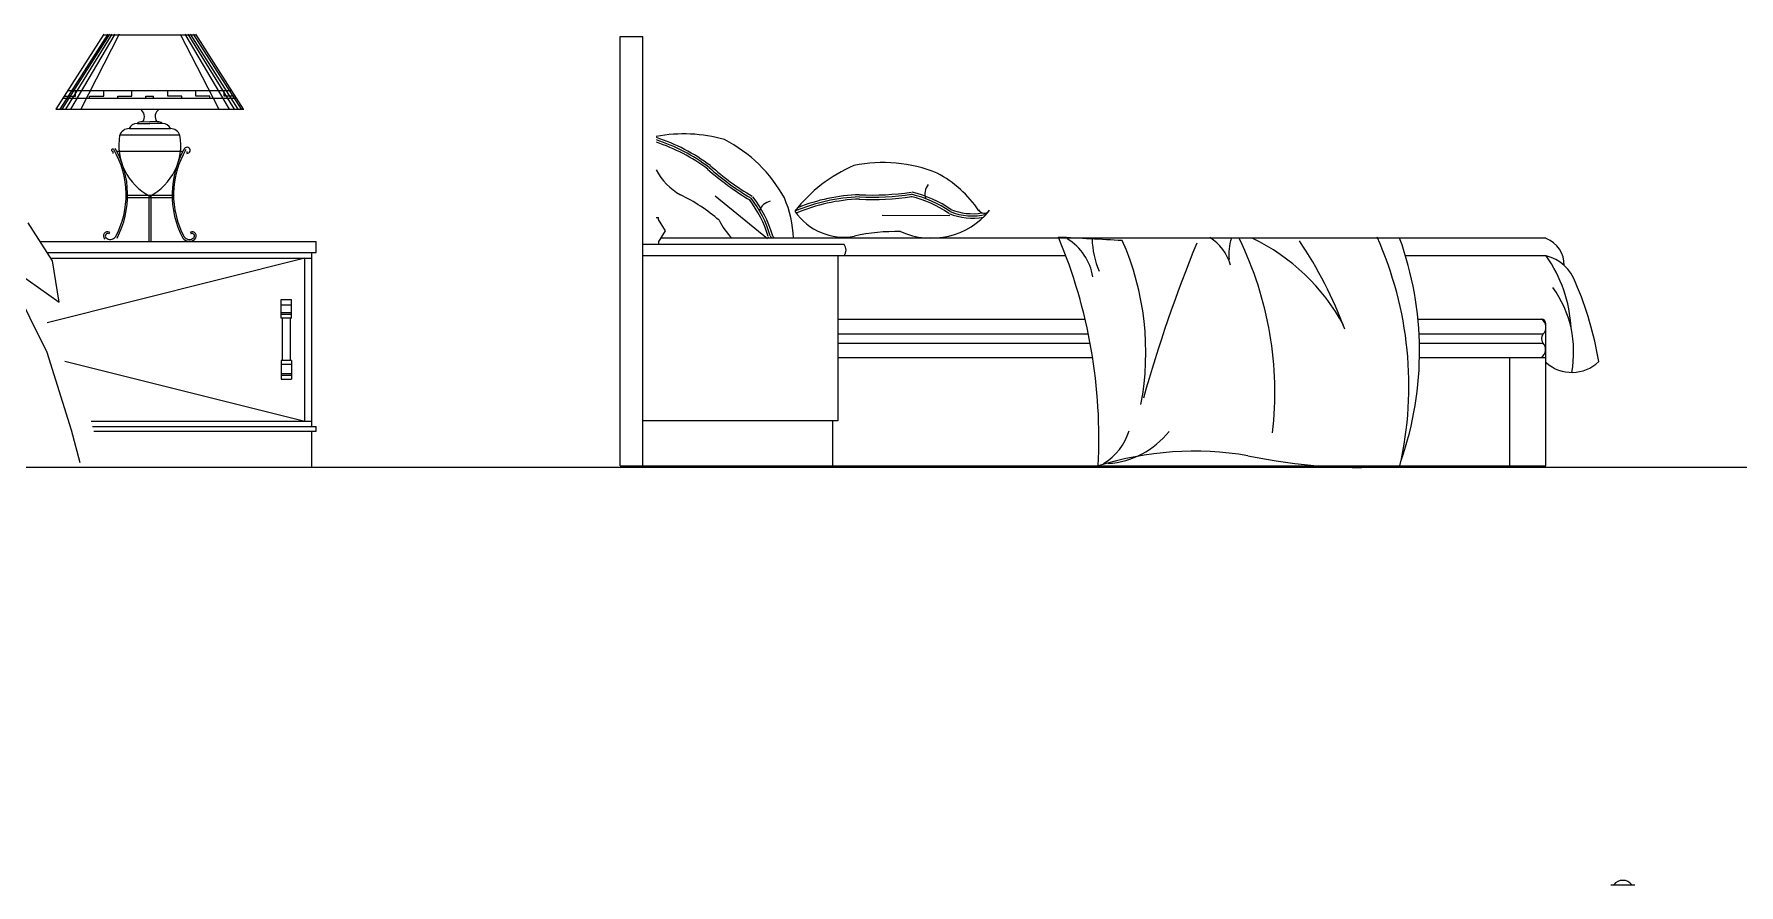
# Model space of a CAD drawing. Header units: inches. Extents: x 15.4 to 57.9, y 9.9 to 34.7.
# Drawn here: x 26.08 to 29.855, y 19.372 to 21.255 of the extents above; entities that cross this region are included whole.
import ezdxf

# ---------------------------------------------------------------- set-up
doc = ezdxf.new("R2010")
doc.units = ezdxf.units.IN
doc.header["$MEASUREMENT"] = 0
doc.layers.add('02', color=2, linetype='Continuous')
doc.layers.add('1', color=1, linetype='Continuous')

msp = doc.modelspace()

# ---------------------------------------------------------------- linework, layer by layer
at = {"layer": '02'}
for p, q in [((26.2344, 21.2552), (26.1283, 21.0888)), ((26.2432, 21.2552), (26.1372, 21.0888)), ((26.2472, 21.2552), (26.1412, 21.0888)), ((26.2524, 21.2552), (26.1496, 21.0888)), ((26.259, 21.2552), (26.1608, 21.0888)), ((26.2688, 21.2552), (26.1834, 21.0888)), ((26.2344, 21.2536), (26.4383, 21.2536)), ((26.4039, 21.2552), (26.4892, 21.0888)), ((26.4137, 21.2552), (26.5118, 21.0888)), ((26.4202, 21.2552), (26.5231, 21.0888)), ((26.4255, 21.2552), (26.5315, 21.0888)), ((26.4324, 21.2552), (26.5384, 21.0888)), ((26.4373, 21.2552), (26.5433, 21.0888)), ((27.3779, 20.2997), (27.3779, 21.2497)), ((27.3779, 21.2497), (27.4279, 21.2497)), ((27.4279, 20.2997), (27.4279, 21.2497)), ((26.1442, 21.1138), (26.5284, 21.1138)), ((26.1467, 21.1177), (26.1719, 21.1177)), ((26.1548, 21.1304), (26.5178, 21.1304)), ((26.1719, 21.1177), (26.1719, 21.1304)), ((26.2031, 21.1138), (26.2031, 21.1177)), ((26.2031, 21.1177), (26.2343, 21.1177)), ((26.2343, 21.1177), (26.2343, 21.1304)), ((26.2655, 21.1138), (26.2655, 21.1177)), ((26.2655, 21.1177), (26.2967, 21.1177)), ((26.2967, 21.1177), (26.2967, 21.1304)), ((26.3279, 21.1138), (26.3279, 21.1177)), ((26.3279, 21.1177), (26.3448, 21.1177)), ((26.3448, 21.1138), (26.3448, 21.1177)), ((26.376, 21.1177), (26.376, 21.1304)), ((26.4072, 21.1177), (26.376, 21.1177)), ((26.4072, 21.1138), (26.4072, 21.1177)), ((26.4384, 21.1177), (26.4384, 21.1304)), ((26.4696, 21.1177), (26.4384, 21.1177)), ((26.4696, 21.1138), (26.4696, 21.1177)), ((26.5008, 21.1177), (26.5008, 21.1304)), ((26.5259, 21.1177), (26.5008, 21.1177)), ((26.1283, 21.0888), (26.5443, 21.0888)), ((26.2699, 21.0325), (26.4028, 21.0325)), ((26.2904, 21.0464), (26.3822, 21.0464)), ((26.3081, 21.0574), (26.3363, 21.0572)), ((26.3198, 21.0615), (26.3363, 21.0614)), ((26.3528, 21.0615), (26.3363, 21.0614)), ((26.3645, 21.0574), (26.3363, 21.0572)), ((26.2544, 20.9955), (26.2548, 20.9913)), ((26.2632, 20.9959), (26.4097, 20.9959)), ((26.4185, 20.9955), (26.4181, 20.9913)), ((26.3857, 20.8981), (26.2872, 20.8981)), ((26.2872, 20.894), (26.3858, 20.894)), ((26.3343, 20.8977), (26.3343, 20.7966)), ((26.3385, 20.8978), (26.3385, 20.7966)), ((27.5885, 20.8973), (27.7042, 20.8027)), ((27.4579, 20.8497), (27.4629, 20.8497)), ((27.4629, 20.8447), (27.4629, 20.8497)), ((27.4779, 20.8197), (27.4629, 20.8447)), ((27.9581, 20.8547), (28.1075, 20.854)), ((26.1206, 20.7535), (26.0671, 20.8375)), ((26.2468, 20.8173), (26.2451, 20.8135)), ((26.4261, 20.8173), (26.4278, 20.8135)), ((27.4629, 20.7947), (27.4779, 20.8197)), ((29.4279, 20.8036), (27.4683, 20.8036)), ((26.0932, 20.7966), (26.7049, 20.7966)), ((26.1091, 20.7716), (26.7049, 20.7716)), ((26.6949, 20.3866), (26.6949, 20.7716)), ((26.7049, 20.7716), (26.7049, 20.7966)), ((27.8738, 20.7897), (27.4279, 20.7897)), ((28.3648, 20.7647), (27.4279, 20.7647)), ((27.4629, 20.7947), (27.4629, 20.7897)), ((27.8598, 20.7647), (27.8598, 20.3997)), ((29.4279, 20.7647), (29.1168, 20.7647)), ((26.0441, 20.7267), (26.1359, 20.6618)), ((26.6799, 20.7596), (26.1088, 20.6166)), ((26.1167, 20.7596), (26.6949, 20.7596)), ((26.1359, 20.6618), (26.1206, 20.7535)), ((26.6799, 20.3986), (26.6799, 20.7596)), ((26.1091, 20.551), (26.0327, 20.7038)), ((26.6275, 20.6676), (26.6503, 20.6676)), ((26.6275, 20.6264), (26.6275, 20.6676)), ((26.6503, 20.6555), (26.6275, 20.6555)), ((26.6503, 20.6264), (26.6503, 20.6676)), ((26.6503, 20.6384), (26.6275, 20.6384)), ((26.6503, 20.6348), (26.6275, 20.6348)), ((26.6503, 20.6264), (26.6275, 20.6264)), ((26.6299, 20.5326), (26.6299, 20.6264)), ((26.6479, 20.5326), (26.6479, 20.6264)), ((27.8598, 20.6241), (28.4074, 20.6241)), ((29.1445, 20.6241), (29.4179, 20.6241)), ((29.4279, 20.2997), (29.4279, 20.6141)), ((27.8598, 20.5916), (28.4145, 20.5916)), ((29.1469, 20.5916), (29.4214, 20.5916)), ((26.1627, 20.3791), (26.1091, 20.551)), ((27.8598, 20.5716), (28.4184, 20.5716)), ((28.424, 20.5391), (27.8598, 20.5391)), ((29.1477, 20.5716), (29.4215, 20.5716)), ((29.4279, 20.5391), (29.1478, 20.5391)), ((29.3479, 20.2997), (29.3479, 20.5391)), ((26.1483, 20.5317), (26.6799, 20.3986)), ((26.6503, 20.5326), (26.6275, 20.5326)), ((26.6275, 20.5326), (26.6275, 20.4914)), ((26.6503, 20.5242), (26.6275, 20.5242)), ((26.6503, 20.5035), (26.6275, 20.5035)), ((26.6503, 20.4999), (26.6275, 20.4999)), ((26.6503, 20.5326), (26.6503, 20.4914)), ((26.6275, 20.4914), (26.6503, 20.4914)), ((26.2065, 20.3986), (26.6949, 20.3986)), ((26.2098, 20.3866), (26.7049, 20.3866)), ((26.7049, 20.3766), (26.7049, 20.3866)), ((27.8598, 20.3997), (27.4279, 20.3997)), ((27.8478, 20.3997), (27.8478, 20.2997)), ((26.1818, 20.3065), (26.1627, 20.3791)), ((26.2125, 20.3766), (26.7049, 20.3766)), ((26.6949, 20.2966), (26.6949, 20.3766)), ((23.5149, 20.2966), (26.6949, 20.2966)), ((27.3779, 20.2997), (29.4279, 20.2997)), ((29.5716, 19.3725), (29.6243, 19.3725))]:
    msp.add_line(p, q, dxfattribs=at)
for centre, radius, start, end in [((26.3048, 21.0727), 0.0196, 325.6014, 55.651), ((26.3678, 21.0727), 0.0196, 124.349, 214.3986), ((26.3949, 21.0096), 0.1273, 169.9962, 242.6044), ((26.2908, 21.0236), 0.0227, 90.9754, 159.1082), ((26.3081, 21.0376), 0.0198, 90, 153.8109), ((26.3186, 21.0464), 0.0151, 85.27, 133.6097), ((26.2778, 21.0096), 0.1273, 297.3956, 10.0038), ((26.3541, 21.0464), 0.0151, 46.3903, 94.73), ((26.3645, 21.0376), 0.0198, 26.1891, 90), ((26.3819, 21.0236), 0.0227, 20.8918, 89.0246), ((27.5191, 20.7114), 0.323, 73.8829, 100.9257), ((26.2542, 20.9981), 0.00269, 32.0735, 275.454), ((26.0889, 20.8996), 0.1951, 331.461, 30.8136), ((26.0813, 20.8994), 0.2059, 332.3858, 29.8079), ((26.5916, 20.8994), 0.2059, 150.1921, 207.6142), ((26.584, 20.8996), 0.1951, 149.1864, 208.539), ((26.4187, 20.9981), 0.00685, 264.546, 147.9265), ((27.3335, 20.6401), 0.4057, 53.0233, 72.1369), ((27.3335, 20.6401), 0.4008, 53.0233, 71.9106), ((27.3335, 20.6401), 0.3959, 53.0233, 71.6784), ((27.4673, 20.7435), 0.3121, 28.538, 63.0296), ((27.5749, 21.015), 0.1316, 207.2212, 241.0978), ((27.9637, 21.3951), 0.5884, 228.1708, 239.534), ((27.9637, 21.3951), 0.5835, 228.1708, 239.534), ((27.9637, 21.3951), 0.5786, 228.1708, 239.534), ((28.0212, 20.6666), 0.323, 112.8946, 142.5065), ((27.9606, 20.6589), 0.3121, 67.5497, 102.0413), ((28.0838, 20.9019), 0.0311, 139.4598, 200.8437), ((27.9623, 20.7234), 0.2529, 33.904, 62.3132), ((27.3265, 20.5265), 0.4166, 49.4861, 63.661), ((27.467, 20.7378), 0.2484, 16.2739, 37.553), ((27.467, 20.7378), 0.2533, 16.2739, 37.553), ((27.467, 20.7378), 0.2582, 16.2739, 37.553), ((27.7159, 20.8548), 0.0311, 100.4481, 161.832), ((27.5092, 20.7926), 0.2529, 2.5059, 23.3015), ((27.9218, 20.4944), 0.4008, 92.035, 113.0382), ((27.9218, 20.4944), 0.3959, 92.035, 112.8806), ((27.9218, 20.4944), 0.4057, 92.035, 111.7903), ((27.9362, 21.4777), 0.5884, 267.1825, 278.5457), ((27.9362, 21.4777), 0.5835, 267.1825, 278.5457), ((27.9362, 21.4777), 0.5786, 267.1825, 278.5457), ((27.9641, 20.6543), 0.2484, 55.2856, 76.5647), ((27.9641, 20.6543), 0.2533, 55.2856, 76.5647), ((27.9641, 20.6543), 0.2582, 55.2856, 76.5647), ((27.7453, 20.9182), 0.1661, 206.8597, 223.6227), ((27.8734, 20.9376), 0.1316, 214.4495, 280.1095), ((28.0667, 20.9698), 0.1661, 245.8714, 321.0325), ((28.1573, 20.9819), 0.1339, 247.6779, 280.7084), ((28.1573, 20.9819), 0.129, 247.6779, 283.9738), ((28.1573, 20.9819), 0.1241, 247.6779, 280.0692), ((28.1838, 20.8736), 0.0147, 210.4194, 325.3587), ((26.243, 20.8086), 0.00943, 66.2695, 227.016), ((26.243, 20.8086), 0.00527, 66.2695, 227.016), ((26.2491, 20.8151), 0.0142, 226.9126, 322.2806), ((26.4238, 20.8153), 0.0185, 217.6271, 312.9229), ((26.4238, 20.8151), 0.0142, 217.7194, 313.0874), ((26.4299, 20.8086), 0.00943, 312.984, 113.7305), ((26.4299, 20.8086), 0.00527, 312.984, 113.7305), ((27.8233, 20.8706), 0.1339, 208.6662, 210.025), ((27.8233, 20.8706), 0.129, 208.6662, 211.2937), ((27.8233, 20.8706), 0.1241, 208.6662, 212.6824), ((27.9879, 20.4017), 0.4166, 88.4978, 102.6727), ((27.2799, 20.3593), 1.1581, 357.0513, 22.6765), ((25.7659, -29.1302), 50.0027, 86.87736, 87.03942), ((28.3079, 20.7006), 0.1177, 8.5492, 59.4167), ((28.6164, 20.8069), 0.1936, 181.4832, 203.1657), ((28.6248, 20.7132), 0.1092, 16.5212, 57.4062), ((28.8187, 20.7708), 0.0931, 159.572, 188.7262), ((28.0505, 20.4616), 0.7771, 353.4376, 25.9666), ((28.5846, 20.3986), 0.4484, 28.2442, 64.5119), ((28.3234, 20.4772), 0.801, 347.2006, 24.2199), ((28.4125, 20.5529), 0.7354, 340.8688, 19.9327), ((29.407, 20.7454), 0.0611, 357.7647, 69.9273), ((27.857, 20.7772), 0.021, 323.3696, 36.6304), ((27.9283, 20.5508), 0.6136, 349.1527, 23.7859), ((31.7778, 19.5264), 3.3704, 157.9283, 164.1022), ((28.0785, 20.2616), 0.966, 20.6509, 33.7056), ((29.4037, 20.6721), 0.0958, 20.2864, 75.3366), ((29.1846, 20.5907), 0.2992, 2.7308, 35.5762), ((29.2443, 20.5517), 0.2449, 349.3899, 35.6909), ((28.7882, 20.4036), 0.7671, 9.5356, 23.158), ((29.4069, 20.6065), 0.0208, 314.2384, 57.9835), ((29.4179, 20.6141), 0.01, 0, 90), ((29.433, 20.5816), 0.0153, 139.1402, 218.7284), ((29.4065, 20.5572), 0.0208, 302.0165, 45.7616), ((29.4851, 20.5926), 0.086, 228.3378, 313.9124), ((28.3811, 20.4158), 0.1295, 301.2467, 342.8023), ((28.4462, 20.4918), 0.1871, 273.7429, 321.7887), ((28.6491, 19.6192), 0.7129, 80.433, 107.3433), ((29.0147, 21.4883), 1.1919, 258.0364, 274.3235), ((29.5979, 19.3577), 0.0248, 36.6604, 143.3395)]:
    msp.add_arc(centre, radius, start, end, dxfattribs=at)
at = {"layer": '1'}
msp.add_line((15.7844, 20.2966), (36.0806, 20.2966), dxfattribs=at)

doc.saveas('drawing.dxf')
